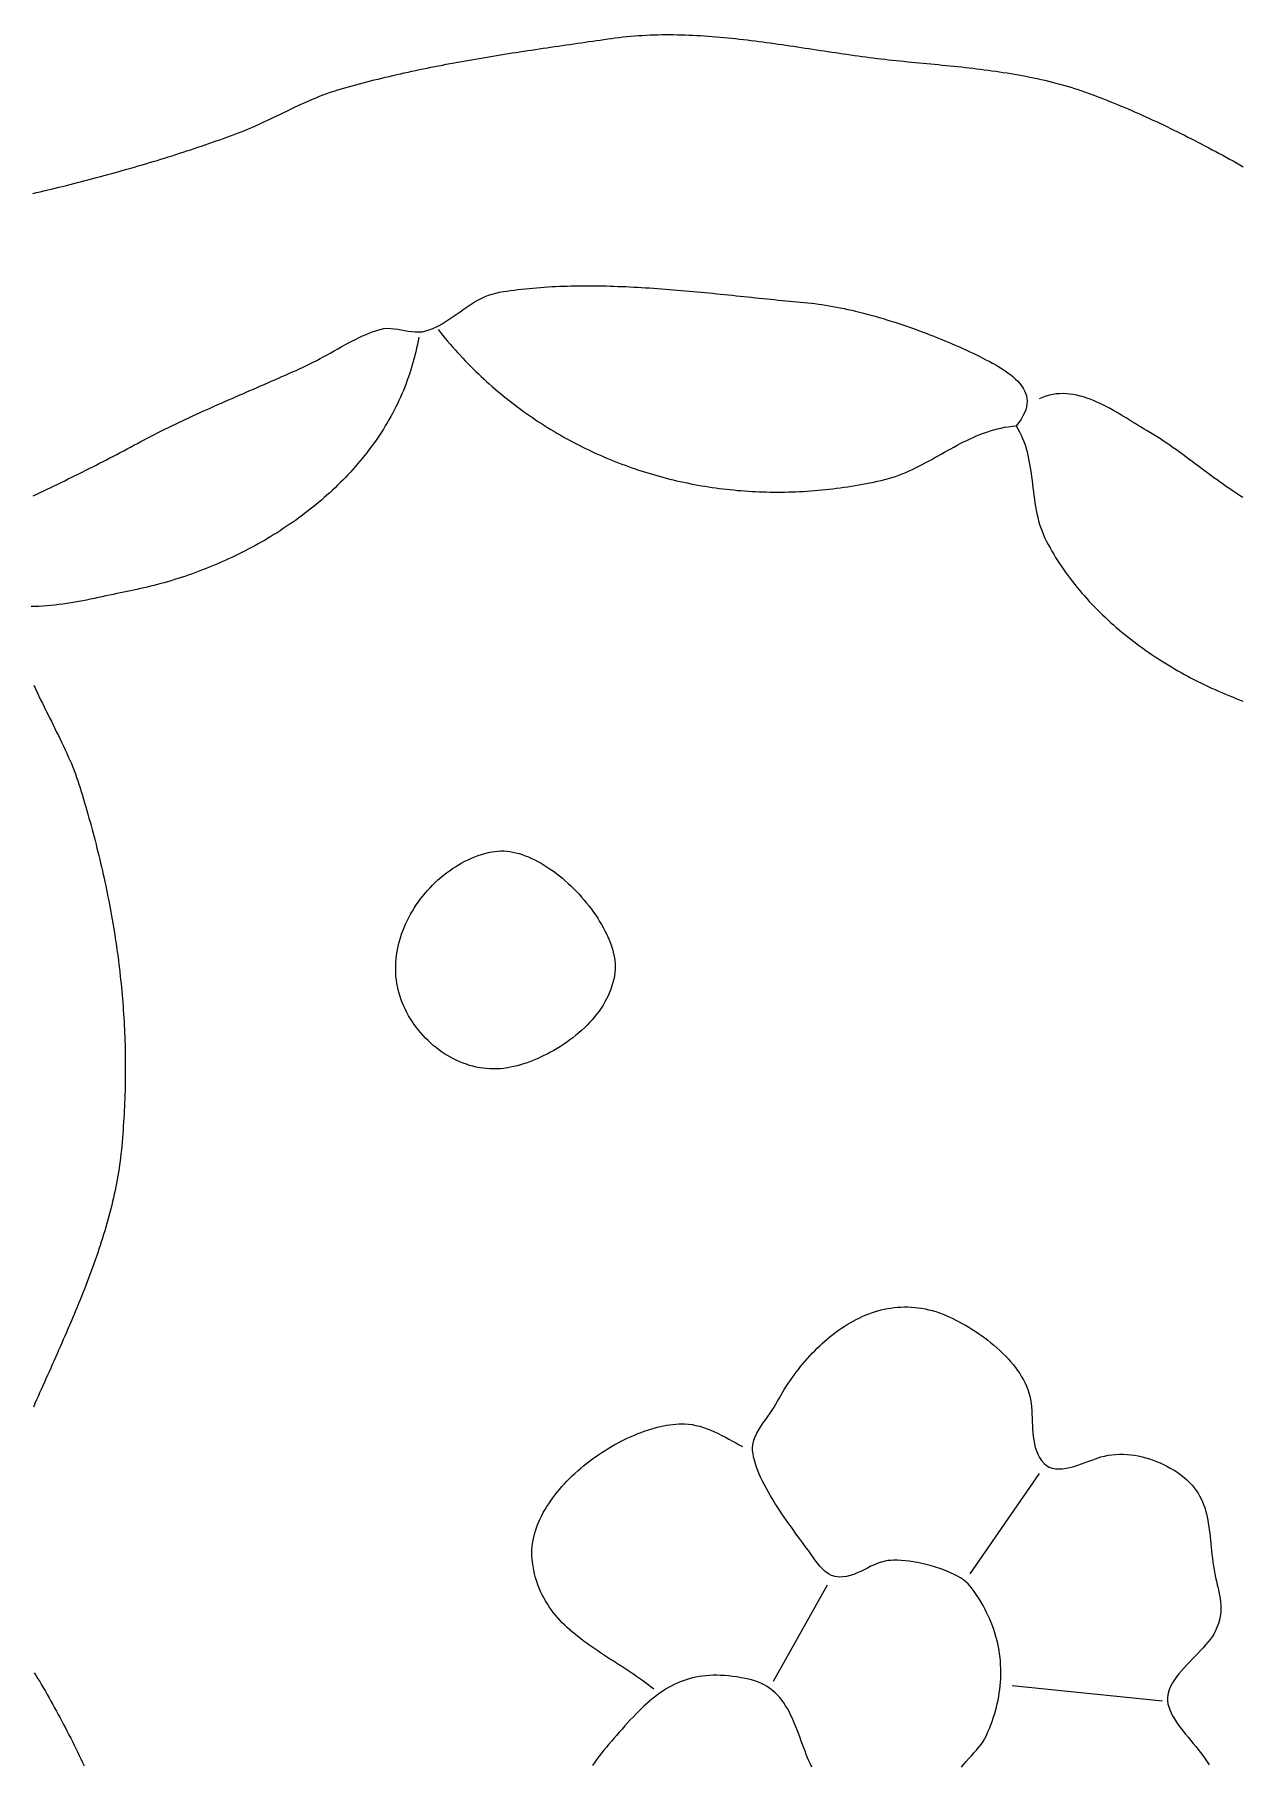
# Model space of a CAD drawing. Header units: millimetres. Extents: x 77 to 1225, y 196 to 1306.
# Drawn here: x 692.5 to 1005.7, y 856.9 to 1306 of the extents above; entities that cross this region are included whole.
import ezdxf

# ---------------------------------------------------------------- set-up
doc = ezdxf.new("R2010")
doc.units = ezdxf.units.MM
doc.layers.add('0_0_0', color=3, linetype='Continuous')

msp = doc.modelspace()

# ---------------------------------------------------------------- linework, layer by layer
at = {"layer": '0_0_0'}
for points in [[(692.04, 1264.73), (693, 1264.95), (693.96, 1265.18), (694.92, 1265.41), (695.89, 1265.64), (696.86, 1265.87), (697.83, 1266.1), (698.8, 1266.34), (699.77, 1266.58), (700.74, 1266.82), (701.72, 1267.07), (702.7, 1267.31), (703.67, 1267.56), (704.65, 1267.82), (705.63, 1268.07), (706.62, 1268.33), (707.6, 1268.59), (708.58, 1268.85), (709.56, 1269.11), (710.55, 1269.38), (711.53, 1269.64), (712.51, 1269.91), (713.5, 1270.19), (714.48, 1270.46), (715.46, 1270.74), (716.44, 1271.02), (717.43, 1271.3), (718.41, 1271.58), (719.39, 1271.87), (720.37, 1272.16), (721.35, 1272.45), (722.33, 1272.74), (723.3, 1273.03), (724.28, 1273.33), (725.25, 1273.63), (726.22, 1273.93), (727.2, 1274.23), (728.16, 1274.54), (729.13, 1274.84), (730.1, 1275.15), (731.06, 1275.46), (732.02, 1275.77), (732.98, 1276.09), (733.94, 1276.41), (734.89, 1276.73), (735.84, 1277.05), (736.79, 1277.37), (737.73, 1277.69), (738.68, 1278.02), (739.61, 1278.35), (740.55, 1278.68), (741.48, 1279.01), (742.41, 1279.35), (743.34, 1279.68), (744.26, 1280.02), (745.18, 1280.36), (746.11, 1280.71), (747.04, 1281.09), (747.97, 1281.47), (748.9, 1281.87), (749.82, 1282.27), (750.75, 1282.69), (751.67, 1283.12), (752.59, 1283.55), (753.51, 1283.99), (754.44, 1284.43), (755.36, 1284.87), (756.28, 1285.32), (757.2, 1285.77), (758.12, 1286.21), (759.04, 1286.66), (759.96, 1287.1), (760.89, 1287.53), (761.81, 1287.96), (762.74, 1288.38), (763.67, 1288.79), (764.6, 1289.19), (765.53, 1289.58), (766.46, 1289.96), (767.4, 1290.33), (768.34, 1290.67), (769.28, 1291), (770.23, 1291.32), (771.18, 1291.61), (772.11, 1291.88), (773.04, 1292.15), (773.98, 1292.42), (774.92, 1292.68), (775.87, 1292.94), (776.82, 1293.2), (777.77, 1293.45), (778.73, 1293.7), (779.68, 1293.95), (780.64, 1294.19), (781.61, 1294.43), (782.58, 1294.67), (783.54, 1294.9), (784.52, 1295.13), (785.49, 1295.36), (786.47, 1295.59), (787.45, 1295.81), (788.43, 1296.03), (789.41, 1296.24), (790.4, 1296.46), (791.38, 1296.67), (792.37, 1296.88), (793.36, 1297.08), (794.36, 1297.28), (795.35, 1297.48), (796.35, 1297.68), (797.34, 1297.88), (798.34, 1298.07), (799.34, 1298.26), (800.34, 1298.45), (801.34, 1298.63), (802.35, 1298.82), (803.35, 1299), (804.35, 1299.18), (805.36, 1299.36), (806.36, 1299.53), (807.37, 1299.71), (808.38, 1299.88), (809.38, 1300.05), (810.39, 1300.22), (811.4, 1300.39), (812.4, 1300.55), (813.41, 1300.71), (814.42, 1300.88), (815.42, 1301.04), (816.43, 1301.2), (817.43, 1301.35), (818.44, 1301.51), (819.44, 1301.66), (820.45, 1301.82), (821.45, 1301.97), (822.45, 1302.12), (823.45, 1302.27), (824.45, 1302.42), (825.45, 1302.57), (826.45, 1302.72), (827.45, 1302.86), (828.44, 1303.01), (829.44, 1303.15), (830.43, 1303.3), (831.42, 1303.44), (832.41, 1303.58), (833.39, 1303.72), (834.38, 1303.86), (835.36, 1304), (836.34, 1304.14), (837.32, 1304.28), (838.3, 1304.42), (839.27, 1304.56), (840.24, 1304.7), (841.21, 1304.84), (842.18, 1304.98)], [(842.18, 1304.98), (843.18, 1305.12), (844.18, 1305.24), (845.18, 1305.36), (846.18, 1305.46), (847.18, 1305.56), (848.19, 1305.64), (849.19, 1305.72), (850.2, 1305.78), (851.2, 1305.84), (852.21, 1305.88), (853.22, 1305.92), (854.23, 1305.94), (855.23, 1305.96), (856.24, 1305.97), (857.25, 1305.97), (858.26, 1305.97), (859.27, 1305.95), (860.28, 1305.93), (861.29, 1305.9), (862.3, 1305.86), (863.31, 1305.82), (864.32, 1305.77), (865.33, 1305.71), (866.34, 1305.65), (867.35, 1305.58), (868.36, 1305.5), (869.37, 1305.42), (870.38, 1305.33), (871.39, 1305.24), (872.4, 1305.14), (873.41, 1305.04), (874.42, 1304.93), (875.42, 1304.82), (876.43, 1304.71), (877.44, 1304.59), (878.44, 1304.47), (879.45, 1304.34), (880.45, 1304.21), (881.46, 1304.08), (882.46, 1303.94), (883.46, 1303.81), (884.47, 1303.67), (885.47, 1303.52), (886.47, 1303.38), (887.47, 1303.23), (888.46, 1303.09), (889.46, 1302.94), (890.46, 1302.79), (891.45, 1302.64), (892.44, 1302.49), (893.44, 1302.34), (894.43, 1302.19), (895.42, 1302.03), (896.41, 1301.88), (897.39, 1301.73), (898.38, 1301.58), (899.36, 1301.43), (900.34, 1301.29), (901.33, 1301.14), (902.31, 1301), (903.28, 1300.85), (904.26, 1300.71), (905.23, 1300.57), (906.2, 1300.44), (907.18, 1300.3), (908.16, 1300.17), (909.15, 1300.04), (910.14, 1299.92), (911.13, 1299.8), (912.12, 1299.68), (913.12, 1299.57), (914.11, 1299.46), (915.1, 1299.35), (916.09, 1299.25), (917.09, 1299.14), (918.08, 1299.04), (919.08, 1298.94), (920.07, 1298.84), (921.06, 1298.75), (922.06, 1298.65), (923.05, 1298.55), (924.05, 1298.46), (925.04, 1298.36), (926.04, 1298.27), (927.03, 1298.17), (928.02, 1298.07), (929.02, 1297.97), (930.01, 1297.87), (931.01, 1297.77), (932, 1297.66), (932.99, 1297.56), (933.98, 1297.45), (934.98, 1297.34), (935.97, 1297.22), (936.96, 1297.11), (937.95, 1296.98), (938.94, 1296.86), (939.92, 1296.73), (940.91, 1296.6), (941.9, 1296.46), (942.89, 1296.31), (943.87, 1296.17), (944.86, 1296.01), (945.84, 1295.85), (946.82, 1295.69), (947.8, 1295.51), (948.78, 1295.33), (949.76, 1295.15), (950.74, 1294.96), (951.71, 1294.76), (952.69, 1294.55), (953.66, 1294.33), (954.64, 1294.11), (955.61, 1293.88), (956.58, 1293.64), (957.54, 1293.38), (958.51, 1293.13), (959.47, 1292.86), (960.44, 1292.58), (961.4, 1292.29), (962.36, 1291.99), (963.31, 1291.68), (964.27, 1291.36), (965.22, 1291.03), (966.18, 1290.68), (967.1, 1290.34), (968.02, 1290), (968.94, 1289.65), (969.86, 1289.29), (970.78, 1288.93), (971.7, 1288.56), (972.61, 1288.19), (973.53, 1287.81), (974.45, 1287.43), (975.37, 1287.05), (976.29, 1286.66), (977.2, 1286.26), (978.12, 1285.86), (979.04, 1285.46), (979.95, 1285.05), (980.87, 1284.64), (981.78, 1284.22), (982.7, 1283.8), (983.61, 1283.37), (984.52, 1282.94), (985.44, 1282.51), (986.35, 1282.08), (987.26, 1281.63), (988.17, 1281.19), (989.08, 1280.74), (989.98, 1280.29), (990.89, 1279.84), (991.8, 1279.38), (992.7, 1278.92), (993.61, 1278.46), (994.51, 1277.99), (995.41, 1277.52), (996.31, 1277.04), (997.22, 1276.57), (998.11, 1276.09), (999.01, 1275.61), (999.91, 1275.12), (1000.81, 1274.64), (1001.7, 1274.15), (1002.59, 1273.65), (1003.49, 1273.16), (1004.38, 1272.66), (1005.27, 1272.16), (1006.16, 1271.66)], [(692.16, 1186.19), (693.07, 1186.63), (693.98, 1187.07), (694.89, 1187.51), (695.8, 1187.95), (696.7, 1188.39), (697.61, 1188.83), (698.52, 1189.27), (699.43, 1189.71), (700.34, 1190.16), (701.24, 1190.61), (702.15, 1191.05), (703.06, 1191.5), (703.96, 1191.95), (704.87, 1192.4), (705.77, 1192.86), (706.67, 1193.31), (707.57, 1193.77), (708.47, 1194.23), (709.37, 1194.68), (710.27, 1195.15), (711.17, 1195.61), (712.06, 1196.07), (712.96, 1196.54), (713.85, 1197), (714.74, 1197.47), (715.63, 1197.94), (716.52, 1198.42), (717.41, 1198.89), (718.29, 1199.37), (719.18, 1199.84), (720.06, 1200.32), (720.95, 1200.79), (721.84, 1201.26), (722.73, 1201.72), (723.62, 1202.18), (724.52, 1202.64), (725.42, 1203.09), (726.32, 1203.54), (727.23, 1203.98), (728.13, 1204.43), (729.04, 1204.86), (729.95, 1205.3), (730.86, 1205.73), (731.77, 1206.16), (732.68, 1206.59), (733.6, 1207.01), (734.52, 1207.43), (735.43, 1207.85), (736.35, 1208.27), (737.27, 1208.68), (738.19, 1209.1), (739.12, 1209.51), (740.04, 1209.92), (740.96, 1210.32), (741.89, 1210.73), (742.81, 1211.14), (743.73, 1211.54), (744.66, 1211.95), (745.59, 1212.35), (746.51, 1212.75), (747.44, 1213.15), (748.36, 1213.55), (749.29, 1213.95), (750.21, 1214.36), (751.14, 1214.76), (752.06, 1215.16), (752.98, 1215.56), (753.91, 1215.96), (754.83, 1216.37), (755.75, 1216.77), (756.67, 1217.17), (757.59, 1217.58), (758.51, 1217.99), (759.43, 1218.39), (760.35, 1218.8), (761.26, 1219.21), (762.18, 1219.63), (763.05, 1220.03), (763.93, 1220.46), (764.81, 1220.92), (765.71, 1221.38), (766.61, 1221.87), (767.51, 1222.37), (768.42, 1222.87), (769.34, 1223.38), (770.25, 1223.89), (771.17, 1224.41), (772.09, 1224.92), (773.02, 1225.42), (773.94, 1225.92), (774.86, 1226.4), (775.79, 1226.86), (776.71, 1227.31), (777.63, 1227.74), (778.55, 1228.14), (779.46, 1228.51), (780.37, 1228.86), (781.28, 1229.17), (782.18, 1229.44), (783.1, 1229.64), (784.02, 1229.72), (784.93, 1229.71), (785.84, 1229.63), (786.75, 1229.5), (787.66, 1229.33), (788.57, 1229.16), (789.47, 1228.99), (790.38, 1228.86), (791.29, 1228.78), (792.21, 1228.77), (793.12, 1228.85), (794.05, 1229.05), (794.93, 1229.33), (795.8, 1229.67), (796.64, 1230.04), (797.46, 1230.46), (798.27, 1230.91), (799.06, 1231.38), (799.84, 1231.89), (800.61, 1232.41), (801.38, 1232.94), (802.14, 1233.49), (802.9, 1234.04), (803.67, 1234.59), (804.45, 1235.13), (805.23, 1235.66), (806.03, 1236.17), (806.84, 1236.66), (807.67, 1237.13), (808.52, 1237.56), (809.39, 1237.96), (810.29, 1238.31), (811.22, 1238.62), (812.18, 1238.88), (813.18, 1239.08), (814.12, 1239.24), (815.06, 1239.38), (816.01, 1239.52), (816.97, 1239.65), (817.92, 1239.77), (818.88, 1239.88), (819.85, 1239.99), (820.82, 1240.09), (821.79, 1240.18), (822.77, 1240.27), (823.75, 1240.34), (824.73, 1240.41), (825.71, 1240.48), (826.7, 1240.54), (827.7, 1240.59), (828.69, 1240.63), (829.69, 1240.67), (830.69, 1240.7), (831.69, 1240.73), (832.69, 1240.75), (833.7, 1240.76), (834.71, 1240.77), (835.72, 1240.77), (836.73, 1240.77), (837.75, 1240.76), (838.76, 1240.75), (839.78, 1240.74), (840.8, 1240.71), (841.82, 1240.69), (842.84, 1240.66), (843.87, 1240.62), (844.89, 1240.58), (845.92, 1240.54), (846.94, 1240.49), (847.97, 1240.44), (849, 1240.38), (850.02, 1240.33), (851.05, 1240.26), (852.08, 1240.2), (853.11, 1240.13), (854.14, 1240.06), (855.17, 1239.98), (856.2, 1239.91), (857.22, 1239.83), (858.25, 1239.74), (859.28, 1239.66), (860.31, 1239.57), (861.33, 1239.48), (862.36, 1239.39), (863.38, 1239.3), (864.41, 1239.2), (865.43, 1239.11), (866.45, 1239.01), (867.47, 1238.91), (868.49, 1238.81), (869.51, 1238.71), (870.52, 1238.61), (871.54, 1238.51), (872.55, 1238.4), (873.56, 1238.3), (874.57, 1238.19), (875.57, 1238.09), (876.58, 1237.98), (877.58, 1237.88), (878.57, 1237.77), (879.57, 1237.67), (880.56, 1237.57), (881.55, 1237.46), (882.54, 1237.36), (883.53, 1237.26), (884.51, 1237.16), (885.48, 1237.06), (886.46, 1236.96), (887.43, 1236.86), (888.4, 1236.77), (889.36, 1236.67), (890.32, 1236.58), (891.28, 1236.49), (892.23, 1236.4), (893.18, 1236.31), (894.06, 1236.23), (894.96, 1236.13), (895.88, 1236.01), (896.8, 1235.88), (897.74, 1235.74), (898.68, 1235.59), (899.64, 1235.42), (900.6, 1235.24), (901.58, 1235.05), (902.56, 1234.85), (903.54, 1234.64), (904.54, 1234.41), (905.54, 1234.17), (906.55, 1233.93), (907.56, 1233.67), (908.57, 1233.41), (909.59, 1233.13), (910.61, 1232.84), (911.63, 1232.55), (912.66, 1232.25), (913.68, 1231.94), (914.71, 1231.62), (915.73, 1231.29), (916.76, 1230.96), (917.78, 1230.62), (918.8, 1230.27), (919.82, 1229.92), (920.83, 1229.56), (921.84, 1229.19), (922.84, 1228.82), (923.84, 1228.45), (924.84, 1228.07), (925.82, 1227.68), (926.8, 1227.29), (927.77, 1226.9), (928.74, 1226.5), (929.69, 1226.1), (930.63, 1225.7), (931.56, 1225.29), (932.49, 1224.89), (933.4, 1224.48), (934.29, 1224.06), (935.18, 1223.65), (936.05, 1223.24), (936.91, 1222.82), (937.75, 1222.4), (938.57, 1221.99), (939.38, 1221.57), (940.18, 1221.16), (941.05, 1220.69), (941.91, 1220.2), (942.75, 1219.71), (943.56, 1219.21), (944.34, 1218.7), (945.08, 1218.18), (945.79, 1217.65), (946.46, 1217.1), (947.08, 1216.54), (947.65, 1215.97), (948.17, 1215.38), (948.64, 1214.78), (949.04, 1214.16), (949.38, 1213.53), (949.66, 1212.88), (949.86, 1212.21), (949.99, 1211.52), (950.04, 1210.82), (950.01, 1210.09), (949.89, 1209.35), (949.68, 1208.58), (949.38, 1207.79), (948.98, 1206.98), (948.49, 1206.15), (947.88, 1205.29), (947.18, 1204.41), (947.66, 1203.62), (948.11, 1202.82), (948.52, 1202), (948.89, 1201.16), (949.22, 1200.31), (949.52, 1199.44), (949.79, 1198.56), (950.04, 1197.66), (950.26, 1196.76), (950.45, 1195.84), (950.63, 1194.92), (950.8, 1193.99), (950.94, 1193.05), (951.08, 1192.1), (951.21, 1191.15), (951.33, 1190.2), (951.45, 1189.24), (951.57, 1188.28), (951.69, 1187.32), (951.82, 1186.36), (951.95, 1185.4), (952.1, 1184.45), (952.25, 1183.5), (952.42, 1182.55), (952.61, 1181.61), (952.82, 1180.67), (953.05, 1179.75), (953.31, 1178.83), (953.6, 1177.92), (953.92, 1177.02), (954.27, 1176.14), (954.66, 1175.27), (955.09, 1174.41), (955.54, 1173.56), (956, 1172.73), (956.48, 1171.9), (956.97, 1171.07), (957.46, 1170.25), (957.97, 1169.44), (958.5, 1168.64), (959.03, 1167.84), (959.57, 1167.05), (960.12, 1166.27), (960.68, 1165.5), (961.26, 1164.73), (961.84, 1163.96), (962.44, 1163.21), (963.04, 1162.46), (963.65, 1161.72), (964.27, 1160.99), (964.91, 1160.26), (965.55, 1159.54), (966.2, 1158.83), (966.86, 1158.12), (967.52, 1157.42), (968.2, 1156.73), (968.89, 1156.05), (969.58, 1155.37), (970.28, 1154.7), (970.99, 1154.04), (971.71, 1153.38), (972.43, 1152.73), (973.17, 1152.09), (973.91, 1151.46), (974.65, 1150.83), (975.41, 1150.21), (976.17, 1149.6), (976.94, 1149), (977.71, 1148.4), (978.5, 1147.81), (979.28, 1147.23), (980.08, 1146.65), (980.88, 1146.09), (981.68, 1145.53), (982.5, 1144.98), (983.31, 1144.43), (984.14, 1143.89), (984.97, 1143.36), (985.8, 1142.84), (986.64, 1142.33), (987.48, 1141.82), (988.33, 1141.32), (989.18, 1140.83), (990.04, 1140.35), (990.9, 1139.87), (991.77, 1139.4), (992.64, 1138.94), (993.51, 1138.49), (994.39, 1138.04), (995.27, 1137.6), (996.15, 1137.17), (997.04, 1136.75), (997.93, 1136.34), (998.83, 1135.93), (999.72, 1135.53), (1000.62, 1135.14), (1001.52, 1134.76), (1002.43, 1134.38), (1003.33, 1134.02), (1004.24, 1133.66), (1005.15, 1133.31), (1006.06, 1132.96)], [(792.18, 1227.41), (792, 1226.44), (791.82, 1225.49), (791.62, 1224.54), (791.41, 1223.59), (791.18, 1222.65), (790.94, 1221.72), (790.69, 1220.79), (790.42, 1219.87), (790.14, 1218.96), (789.85, 1218.05), (789.54, 1217.15), (789.22, 1216.25), (788.89, 1215.37), (788.55, 1214.48), (788.19, 1213.61), (787.82, 1212.74), (787.44, 1211.87), (787.05, 1211.01), (786.65, 1210.16), (786.23, 1209.32), (785.8, 1208.48), (785.37, 1207.65), (784.92, 1206.82), (784.46, 1206), (783.98, 1205.19), (783.5, 1204.38), (783.01, 1203.58), (782.51, 1202.79), (781.99, 1202), (781.47, 1201.22), (780.93, 1200.45), (780.39, 1199.68), (779.84, 1198.92), (779.27, 1198.17), (778.7, 1197.42), (778.12, 1196.68), (777.53, 1195.95), (776.93, 1195.22), (776.32, 1194.5), (775.7, 1193.79), (775.07, 1193.09), (774.44, 1192.39), (773.79, 1191.69), (773.14, 1191.01), (772.48, 1190.33), (771.82, 1189.66), (771.14, 1188.99), (770.46, 1188.34), (769.77, 1187.68), (769.07, 1187.04), (768.36, 1186.4), (767.65, 1185.77), (766.93, 1185.15), (766.2, 1184.54), (765.47, 1183.93), (764.73, 1183.33), (763.99, 1182.73), (763.24, 1182.14), (762.48, 1181.56), (761.71, 1180.99), (760.94, 1180.43), (760.17, 1179.87), (759.39, 1179.32), (758.6, 1178.77), (757.81, 1178.24), (757.01, 1177.71), (756.21, 1177.18), (755.4, 1176.67), (754.59, 1176.16), (753.78, 1175.66), (752.96, 1175.17), (752.13, 1174.68), (751.31, 1174.21), (750.47, 1173.74), (749.64, 1173.27), (748.8, 1172.82), (747.95, 1172.37), (747.11, 1171.93), (746.26, 1171.5), (745.4, 1171.07), (744.55, 1170.66), (743.69, 1170.25), (742.83, 1169.85), (741.96, 1169.45), (741.09, 1169.06), (740.23, 1168.69), (739.35, 1168.31), (738.48, 1167.95), (737.61, 1167.6), (736.73, 1167.25), (735.85, 1166.91), (734.97, 1166.58), (734.09, 1166.25), (733.21, 1165.93), (732.33, 1165.63), (731.44, 1165.33), (730.56, 1165.03), (729.67, 1164.75), (728.79, 1164.47), (727.9, 1164.2), (727.01, 1163.94), (726.13, 1163.69), (725.24, 1163.44), (724.36, 1163.21), (723.47, 1162.98), (722.59, 1162.76), (721.7, 1162.55), (720.82, 1162.34), (719.94, 1162.15), (719.06, 1161.96), (718.18, 1161.78), (717.35, 1161.61), (716.5, 1161.43), (715.63, 1161.25), (714.73, 1161.05), (713.82, 1160.85), (712.89, 1160.65), (711.95, 1160.44), (710.99, 1160.23), (710.01, 1160.02), (709.02, 1159.81), (708.03, 1159.6), (707.02, 1159.39), (706, 1159.19), (704.98, 1158.99), (703.95, 1158.8), (702.91, 1158.61), (701.88, 1158.44), (700.84, 1158.28), (699.8, 1158.12), (698.76, 1157.98), (697.72, 1157.86), (696.69, 1157.75), (695.66, 1157.66), (694.63, 1157.58), (693.62, 1157.53), (692.61, 1157.49), (691.62, 1157.48)], [(797.18, 1229.41), (797.79, 1228.64), (798.42, 1227.87), (799.05, 1227.11), (799.68, 1226.36), (800.32, 1225.62), (800.96, 1224.88), (801.61, 1224.15), (802.27, 1223.43), (802.92, 1222.71), (803.59, 1222), (804.26, 1221.3), (804.93, 1220.6), (805.61, 1219.91), (806.3, 1219.23), (806.98, 1218.55), (807.68, 1217.89), (808.38, 1217.23), (809.08, 1216.57), (809.79, 1215.92), (810.5, 1215.28), (811.21, 1214.65), (811.93, 1214.03), (812.66, 1213.41), (813.39, 1212.79), (814.12, 1212.19), (814.86, 1211.59), (815.61, 1211), (816.35, 1210.42), (817.1, 1209.84), (817.86, 1209.27), (818.62, 1208.71), (819.38, 1208.15), (820.15, 1207.6), (820.92, 1207.06), (821.7, 1206.53), (822.48, 1206), (823.26, 1205.48), (824.05, 1204.97), (824.84, 1204.46), (825.63, 1203.96), (826.43, 1203.47), (827.23, 1202.99), (828.04, 1202.51), (828.85, 1202.04), (829.66, 1201.58), (830.48, 1201.12), (831.3, 1200.67), (832.12, 1200.23), (832.95, 1199.8), (833.78, 1199.37), (834.61, 1198.95), (835.45, 1198.54), (836.29, 1198.14), (837.13, 1197.74), (837.98, 1197.35), (838.82, 1196.96), (839.68, 1196.59), (840.53, 1196.22), (841.39, 1195.86), (842.25, 1195.5), (843.11, 1195.16), (843.98, 1194.82), (844.85, 1194.48), (845.72, 1194.16), (846.6, 1193.84), (847.48, 1193.53), (848.36, 1193.23), (849.24, 1192.93), (850.13, 1192.64), (851.01, 1192.36), (851.9, 1192.09), (852.8, 1191.82), (853.69, 1191.56), (854.59, 1191.31), (855.49, 1191.07), (856.39, 1190.83), (857.3, 1190.6), (858.2, 1190.38), (859.11, 1190.17), (860.02, 1189.96), (860.94, 1189.76), (861.85, 1189.57), (862.77, 1189.38), (863.69, 1189.21), (864.61, 1189.04), (865.53, 1188.87), (866.46, 1188.72), (867.38, 1188.57), (868.31, 1188.43), (869.24, 1188.3), (870.17, 1188.18), (871.11, 1188.06), (872.04, 1187.95), (872.98, 1187.85), (873.92, 1187.75), (874.85, 1187.66), (875.8, 1187.58), (876.74, 1187.51), (877.68, 1187.45), (878.62, 1187.39), (879.57, 1187.34), (880.52, 1187.3), (881.47, 1187.27), (882.42, 1187.24), (883.37, 1187.22), (884.32, 1187.21), (885.27, 1187.21), (886.22, 1187.21), (887.18, 1187.22), (888.13, 1187.24), (889.09, 1187.27), (890.05, 1187.3), (891, 1187.35), (891.96, 1187.4), (892.92, 1187.45), (893.88, 1187.52), (894.84, 1187.59), (895.8, 1187.67), (896.76, 1187.76), (897.72, 1187.86), (898.68, 1187.96), (899.65, 1188.07), (900.61, 1188.19), (901.57, 1188.32), (902.54, 1188.45), (903.5, 1188.6), (904.46, 1188.75), (905.43, 1188.9), (906.39, 1189.07), (907.36, 1189.24), (908.32, 1189.43), (909.28, 1189.62), (910.25, 1189.81), (911.21, 1190.02), (912.18, 1190.23), (913.12, 1190.46), (914.06, 1190.71), (914.98, 1190.99), (915.89, 1191.29), (916.78, 1191.62), (917.67, 1191.96), (918.55, 1192.32), (919.41, 1192.7), (920.27, 1193.1), (921.12, 1193.5), (921.97, 1193.92), (922.81, 1194.35), (923.64, 1194.79), (924.47, 1195.24), (925.3, 1195.69), (926.12, 1196.15), (926.94, 1196.61), (927.77, 1197.07), (928.59, 1197.53), (929.41, 1197.99), (930.23, 1198.45), (931.05, 1198.9), (931.88, 1199.35), (932.71, 1199.78), (933.55, 1200.21), (934.39, 1200.63), (935.24, 1201.03), (936.09, 1201.42), (936.95, 1201.79), (937.82, 1202.15), (938.7, 1202.48), (939.59, 1202.8), (940.49, 1203.09), (941.41, 1203.37), (942.33, 1203.61), (943.27, 1203.83), (944.22, 1204.02), (945.19, 1204.18), (946.18, 1204.31), (947.18, 1204.41)], [(1006.03, 1185.81), (1005.18, 1186.35), (1004.33, 1186.9), (1003.49, 1187.46), (1002.65, 1188.02), (1001.82, 1188.59), (1000.99, 1189.17), (1000.17, 1189.76), (999.35, 1190.35), (998.54, 1190.94), (997.73, 1191.54), (996.91, 1192.14), (996.1, 1192.74), (995.3, 1193.34), (994.49, 1193.95), (993.68, 1194.55), (992.87, 1195.16), (992.06, 1195.76), (991.25, 1196.36), (990.43, 1196.95), (989.62, 1197.55), (988.8, 1198.14), (987.97, 1198.72), (987.14, 1199.3), (986.31, 1199.87), (985.47, 1200.43), (984.63, 1200.99), (983.77, 1201.54), (982.92, 1202.08), (982.05, 1202.61), (981.18, 1203.12), (980.43, 1203.57), (979.67, 1204.02), (978.9, 1204.49), (978.12, 1204.98), (977.34, 1205.46), (976.54, 1205.96), (975.73, 1206.45), (974.92, 1206.95), (974.1, 1207.44), (973.27, 1207.93), (972.44, 1208.41), (971.6, 1208.88), (970.75, 1209.33), (969.9, 1209.77), (969.04, 1210.18), (968.18, 1210.58), (967.31, 1210.95), (966.44, 1211.3), (965.57, 1211.61), (964.69, 1211.9), (963.81, 1212.15), (962.93, 1212.36), (962.04, 1212.52), (961.15, 1212.65), (960.27, 1212.73), (959.38, 1212.76), (958.49, 1212.75), (957.6, 1212.67), (956.71, 1212.54), (955.83, 1212.35), (954.94, 1212.1), (954.06, 1211.79), (953.18, 1211.41)], [(692.31, 1137.06), (692.73, 1136.13), (693.17, 1135.19), (693.61, 1134.25), (694.06, 1133.31), (694.52, 1132.38), (694.98, 1131.44), (695.44, 1130.51), (695.91, 1129.57), (696.37, 1128.64), (696.84, 1127.7), (697.3, 1126.77), (697.76, 1125.85), (698.22, 1124.92), (698.68, 1123.99), (699.13, 1123.07), (699.57, 1122.15), (700, 1121.24), (700.43, 1120.32), (700.85, 1119.41), (701.25, 1118.51), (701.65, 1117.6), (702.03, 1116.71), (702.39, 1115.81), (702.75, 1114.92), (703.08, 1114.03), (703.4, 1113.15), (703.7, 1112.28), (703.98, 1111.41), (704.29, 1110.43), (704.59, 1109.44), (704.89, 1108.46), (705.18, 1107.48), (705.48, 1106.5), (705.76, 1105.52), (706.05, 1104.54), (706.33, 1103.56), (706.6, 1102.59), (706.88, 1101.61), (707.15, 1100.63), (707.41, 1099.65), (707.67, 1098.68), (707.93, 1097.7), (708.19, 1096.72), (708.44, 1095.75), (708.68, 1094.77), (708.93, 1093.8), (709.17, 1092.82), (709.4, 1091.85), (709.63, 1090.87), (709.86, 1089.9), (710.08, 1088.92), (710.3, 1087.95), (710.52, 1086.97), (710.73, 1086), (710.94, 1085.02), (711.15, 1084.05), (711.35, 1083.07), (711.54, 1082.1), (711.73, 1081.12), (711.92, 1080.15), (712.11, 1079.17), (712.29, 1078.2), (712.46, 1077.22), (712.64, 1076.24), (712.81, 1075.27), (712.97, 1074.29), (713.13, 1073.32), (713.29, 1072.34), (713.44, 1071.36), (713.59, 1070.38), (713.73, 1069.41), (713.87, 1068.43), (714, 1067.45), (714.14, 1066.47), (714.26, 1065.49), (714.38, 1064.51), (714.5, 1063.53), (714.62, 1062.55), (714.73, 1061.56), (714.83, 1060.58), (714.93, 1059.6), (715.03, 1058.62), (715.12, 1057.63), (715.21, 1056.65), (715.3, 1055.66), (715.38, 1054.67), (715.45, 1053.69), (715.52, 1052.7), (715.59, 1051.71), (715.65, 1050.72), (715.71, 1049.73), (715.76, 1048.74), (715.81, 1047.74), (715.85, 1046.75), (715.89, 1045.76), (715.93, 1044.76), (715.96, 1043.77), (715.98, 1042.77), (716, 1041.77), (716.02, 1040.77), (716.03, 1039.77), (716.04, 1038.77), (716.04, 1037.77), (716.04, 1036.76), (716.03, 1035.76), (716.02, 1034.75), (716.01, 1033.74), (715.99, 1032.74), (715.96, 1031.73), (715.93, 1030.71), (715.9, 1029.7), (715.86, 1028.69), (715.81, 1027.67), (715.76, 1026.66), (715.71, 1025.64), (715.65, 1024.62), (715.59, 1023.6), (715.52, 1022.57), (715.45, 1021.55), (715.37, 1020.53), (715.28, 1019.5), (715.2, 1018.47), (715.1, 1017.44), (715.01, 1016.41), (714.91, 1015.45), (714.8, 1014.49), (714.68, 1013.53), (714.55, 1012.57), (714.41, 1011.62), (714.26, 1010.66), (714.1, 1009.7), (713.93, 1008.75), (713.76, 1007.79), (713.57, 1006.84), (713.38, 1005.88), (713.17, 1004.93), (712.96, 1003.97), (712.74, 1003.02), (712.51, 1002.07), (712.27, 1001.11), (712.03, 1000.16), (711.78, 999.21), (711.52, 998.26), (711.25, 997.31), (710.98, 996.36), (710.7, 995.41), (710.41, 994.46), (710.11, 993.51), (709.81, 992.56), (709.51, 991.61), (709.19, 990.67), (708.88, 989.72), (708.55, 988.77), (708.22, 987.83), (707.89, 986.88), (707.55, 985.94), (707.2, 984.99), (706.85, 984.05), (706.5, 983.11), (706.14, 982.17), (705.78, 981.23), (705.41, 980.29), (705.04, 979.35), (704.67, 978.41), (704.29, 977.47), (703.91, 976.53), (703.52, 975.59), (703.13, 974.66), (702.74, 973.72), (702.35, 972.79), (701.96, 971.85), (701.56, 970.92), (701.16, 969.99), (700.76, 969.06), (700.35, 968.12), (699.95, 967.19), (699.54, 966.26), (699.14, 965.34), (698.73, 964.41), (698.32, 963.48), (697.91, 962.56), (697.5, 961.63), (697.09, 960.71), (696.68, 959.78), (696.27, 958.86), (695.85, 957.94), (695.44, 957.02), (695.04, 956.1), (694.63, 955.18), (694.22, 954.26), (693.81, 953.34), (693.41, 952.42), (693, 951.51), (692.6, 950.59), (692.2, 949.68)], [(811.18, 1093.81), (811.92, 1093.94), (812.68, 1094.02), (813.45, 1094.05), (814.23, 1094.04), (815.01, 1093.98), (815.8, 1093.88), (816.6, 1093.74), (817.41, 1093.57), (818.22, 1093.35), (819.03, 1093.09), (819.84, 1092.8), (820.66, 1092.48), (821.48, 1092.12), (822.29, 1091.73), (823.11, 1091.31), (823.92, 1090.85), (824.73, 1090.37), (825.53, 1089.86), (826.33, 1089.33), (827.12, 1088.77), (827.9, 1088.18), (828.68, 1087.58), (829.45, 1086.95), (830.2, 1086.3), (830.95, 1085.63), (831.68, 1084.95), (832.4, 1084.24), (833.1, 1083.53), (833.79, 1082.79), (834.46, 1082.05), (835.12, 1081.29), (835.75, 1080.52), (836.37, 1079.75), (836.97, 1078.96), (837.54, 1078.17), (838.1, 1077.37), (838.63, 1076.57), (839.13, 1075.76), (839.61, 1074.95), (840.07, 1074.15), (840.5, 1073.34), (840.9, 1072.53), (841.27, 1071.73), (841.61, 1070.93), (841.91, 1070.13), (842.19, 1069.34), (842.44, 1068.56), (842.64, 1067.79), (842.82, 1067.03), (842.96, 1066.28), (843.06, 1065.54), (843.12, 1064.81), (843.15, 1064.1), (843.13, 1063.41), (843.06, 1062.51), (842.94, 1061.62), (842.78, 1060.74), (842.57, 1059.87), (842.32, 1059), (842.03, 1058.15), (841.7, 1057.31), (841.34, 1056.47), (840.93, 1055.65), (840.49, 1054.84), (840.02, 1054.04), (839.51, 1053.25), (838.97, 1052.48), (838.4, 1051.72), (837.81, 1050.97), (837.18, 1050.24), (836.53, 1049.52), (835.86, 1048.82), (835.16, 1048.14), (834.44, 1047.47), (833.7, 1046.82), (832.95, 1046.18), (832.17, 1045.56), (831.38, 1044.97), (830.58, 1044.39), (829.76, 1043.83), (828.93, 1043.28), (828.09, 1042.76), (827.24, 1042.27), (826.38, 1041.79), (825.52, 1041.33), (824.65, 1040.9), (823.78, 1040.49), (822.9, 1040.1), (822.03, 1039.73), (821.15, 1039.39), (820.28, 1039.08), (819.41, 1038.79), (818.55, 1038.53), (817.69, 1038.29), (816.84, 1038.08), (816, 1037.89), (815.18, 1037.74), (814.27, 1037.6), (813.36, 1037.51), (812.46, 1037.45), (811.56, 1037.44), (810.66, 1037.46), (809.77, 1037.53), (808.88, 1037.63), (808, 1037.76), (807.12, 1037.93), (806.25, 1038.14), (805.39, 1038.38), (804.54, 1038.65), (803.7, 1038.96), (802.86, 1039.29), (802.04, 1039.66), (801.23, 1040.06), (800.44, 1040.48), (799.65, 1040.93), (798.88, 1041.41), (798.13, 1041.92), (797.39, 1042.45), (796.67, 1043), (795.96, 1043.58), (795.27, 1044.19), (794.6, 1044.81), (793.96, 1045.46), (793.33, 1046.12), (792.72, 1046.81), (792.13, 1047.51), (791.57, 1048.23), (791.03, 1048.97), (790.52, 1049.72), (790.03, 1050.49), (789.56, 1051.28), (789.12, 1052.08), (788.71, 1052.89), (788.33, 1053.71), (787.98, 1054.54), (787.65, 1055.39), (787.36, 1056.24), (787.1, 1057.1), (786.87, 1057.97), (786.67, 1058.85), (786.51, 1059.73), (786.38, 1060.62), (786.28, 1061.51), (786.22, 1062.41), (786.2, 1063.33), (786.21, 1064.25), (786.25, 1065.17), (786.33, 1066.08), (786.44, 1067), (786.58, 1067.92), (786.75, 1068.83), (786.95, 1069.73), (787.18, 1070.63), (787.45, 1071.53), (787.74, 1072.42), (788.06, 1073.3), (788.4, 1074.18), (788.77, 1075.05), (789.17, 1075.91), (789.6, 1076.75), (790.05, 1077.59), (790.52, 1078.42), (791.02, 1079.23), (791.54, 1080.03), (792.08, 1080.81), (792.65, 1081.59), (793.23, 1082.34), (793.84, 1083.08), (794.47, 1083.81), (795.12, 1084.51), (795.78, 1085.2), (796.46, 1085.87), (797.17, 1086.52), (797.88, 1087.15), (798.62, 1087.76), (799.37, 1088.34), (800.13, 1088.91), (800.91, 1089.45), (801.71, 1089.96), (802.51, 1090.45), (803.33, 1090.92), (804.16, 1091.35), (805.01, 1091.76), (805.86, 1092.15), (806.73, 1092.5), (807.6, 1092.83), (808.48, 1093.12), (809.37, 1093.38), (810.27, 1093.61), (811.18, 1093.81)], [(933.04, 856.17), (933.65, 856.93), (934.28, 857.67), (934.94, 858.42), (935.6, 859.15), (936.26, 859.89), (936.9, 860.63), (937.51, 861.36), (938.09, 862.11), (938.62, 862.86), (939.09, 863.63), (939.49, 864.41), (939.89, 865.32), (940.27, 866.23), (940.63, 867.15), (940.97, 868.06), (941.28, 868.98), (941.57, 869.9), (941.84, 870.83), (942.08, 871.75), (942.3, 872.67), (942.5, 873.6), (942.68, 874.52), (942.83, 875.45), (942.96, 876.37), (943.06, 877.3), (943.14, 878.22), (943.2, 879.15), (943.23, 880.07), (943.24, 881), (943.22, 881.92), (943.18, 882.84), (943.12, 883.76), (943.03, 884.68), (942.91, 885.59), (942.77, 886.51), (942.61, 887.42), (942.42, 888.33), (942.2, 889.24), (941.96, 890.14), (941.69, 891.04), (941.4, 891.94), (941.08, 892.84), (940.74, 893.73), (940.37, 894.62), (939.97, 895.5), (939.55, 896.38), (939.1, 897.26), (938.63, 898.13), (938.12, 899), (937.59, 899.86), (937.04, 900.72), (936.46, 901.57), (935.85, 902.42), (935.21, 903.26), (934.74, 903.79), (934.18, 904.31), (933.52, 904.82), (932.79, 905.31), (931.98, 905.78), (931.1, 906.24), (930.17, 906.67), (929.19, 907.09), (928.17, 907.48), (927.11, 907.85), (926.03, 908.19), (924.93, 908.51), (923.82, 908.8), (922.7, 909.05), (921.6, 909.28), (920.5, 909.48), (919.43, 909.64), (918.39, 909.76), (917.38, 909.85), (916.42, 909.9), (915.51, 909.91), (914.66, 909.87), (913.88, 909.8), (913.18, 909.68), (912.25, 909.44), (911.33, 909.12), (910.43, 908.75), (909.54, 908.33), (908.65, 907.89), (907.76, 907.45), (906.87, 907.01), (905.97, 906.6), (905.06, 906.24), (904.14, 905.93), (903.21, 905.7), (902.25, 905.57), (901.26, 905.55), (900.26, 905.68), (899.33, 905.97), (898.48, 906.41), (897.69, 906.98), (896.95, 907.64), (896.26, 908.38), (895.62, 909.17), (895.01, 909.99), (894.43, 910.82), (893.86, 911.63), (893.31, 912.41), (892.83, 913.07), (892.32, 913.76), (891.79, 914.48), (891.24, 915.23), (890.67, 916), (890.08, 916.8), (889.48, 917.62), (888.88, 918.46), (888.26, 919.32), (887.65, 920.19), (887.03, 921.08), (886.41, 921.99), (885.8, 922.9), (885.2, 923.83), (884.61, 924.76), (884.03, 925.69), (883.46, 926.63), (882.92, 927.58), (882.39, 928.52), (881.89, 929.46), (881.42, 930.4), (880.98, 931.34), (880.56, 932.26), (880.19, 933.18), (879.85, 934.09), (879.55, 934.98), (879.3, 935.87), (879.09, 936.73), (878.93, 937.58), (878.82, 938.41), (878.81, 939.29), (878.93, 940.18), (879.17, 941.08), (879.52, 941.98), (879.94, 942.88), (880.44, 943.77), (880.98, 944.66), (881.56, 945.54), (882.16, 946.4), (882.75, 947.25), (883.34, 948.08), (883.88, 948.88), (884.38, 949.66), (884.82, 950.41), (885.24, 951.18), (885.67, 951.94), (886.12, 952.71), (886.58, 953.48), (887.05, 954.24), (887.54, 955), (888.04, 955.75), (888.55, 956.5), (889.07, 957.25), (889.6, 957.99), (890.15, 958.72), (890.71, 959.45), (891.28, 960.17), (891.86, 960.88), (892.46, 961.58), (893.06, 962.27), (893.68, 962.96), (894.3, 963.63), (894.94, 964.29), (895.59, 964.94), (896.24, 965.57), (896.91, 966.19), (897.59, 966.8), (898.28, 967.4), (898.97, 967.97), (899.68, 968.54), (900.4, 969.08), (901.12, 969.61), (901.86, 970.12), (902.6, 970.62), (903.35, 971.09), (904.11, 971.55), (904.88, 971.98), (905.66, 972.39), (906.44, 972.79), (907.24, 973.16), (908.04, 973.5), (908.85, 973.83), (909.66, 974.13), (910.48, 974.4), (911.32, 974.65), (912.15, 974.88), (913, 975.08), (913.85, 975.25), (914.71, 975.39), (915.57, 975.51), (916.44, 975.59), (917.31, 975.65), (918.2, 975.67), (919.08, 975.67), (919.98, 975.63), (920.88, 975.56), (921.78, 975.46), (922.69, 975.33), (923.6, 975.16), (924.52, 974.95), (925.44, 974.71), (926.37, 974.44), (927.3, 974.13), (928.24, 973.78), (929.18, 973.39), (929.96, 973.04), (930.76, 972.67), (931.57, 972.27), (932.39, 971.84), (933.22, 971.39), (934.05, 970.92), (934.89, 970.42), (935.73, 969.91), (936.56, 969.37), (937.4, 968.81), (938.23, 968.23), (939.05, 967.63), (939.86, 967.01), (940.66, 966.37), (941.45, 965.72), (942.22, 965.05), (942.97, 964.36), (943.71, 963.65), (944.42, 962.94), (945.11, 962.2), (945.77, 961.46), (946.41, 960.7), (947.01, 959.93), (947.59, 959.15), (948.13, 958.36), (948.63, 957.55), (949.09, 956.74), (949.52, 955.92), (949.9, 955.09), (950.23, 954.25), (950.52, 953.41), (950.77, 952.52), (950.95, 951.61), (951.1, 950.69), (951.2, 949.74), (951.27, 948.79), (951.32, 947.82), (951.36, 946.85), (951.39, 945.88), (951.42, 944.91), (951.47, 943.93), (951.54, 942.97), (951.63, 942.01), (951.77, 941.06), (951.95, 940.13), (952.18, 939.22), (952.47, 938.33), (952.84, 937.46), (953.29, 936.62), (953.82, 935.8), (954.45, 935.03), (955.06, 934.47), (955.76, 934.07), (956.54, 933.8), (957.38, 933.66), (958.28, 933.62), (959.22, 933.68), (960.19, 933.81), (961.18, 934.02), (962.18, 934.28), (963.18, 934.58), (964.17, 934.91), (965.13, 935.26), (966.06, 935.6), (966.94, 935.93), (967.76, 936.24), (968.51, 936.51), (969.18, 936.72), (970.13, 936.97), (971.09, 937.17), (972.05, 937.31), (973.03, 937.4), (974.01, 937.45), (974.99, 937.44), (975.98, 937.39), (976.96, 937.29), (977.94, 937.16), (978.91, 936.98), (979.88, 936.76), (980.84, 936.51), (981.79, 936.22), (982.73, 935.9), (983.65, 935.54), (984.56, 935.16), (985.45, 934.75), (986.32, 934.31), (987.17, 933.85), (988.19, 933.26), (989.13, 932.65), (990, 932.03), (990.8, 931.39), (991.54, 930.75), (992.22, 930.09), (992.85, 929.41), (993.42, 928.73), (993.94, 928.03), (994.41, 927.32), (994.83, 926.6), (995.21, 925.86), (995.56, 925.11), (995.86, 924.35), (996.13, 923.57), (996.37, 922.78), (996.58, 921.98), (996.77, 921.17), (996.94, 920.34), (997.08, 919.5), (997.21, 918.65), (997.33, 917.78), (997.43, 916.9), (997.53, 916.01), (997.62, 915.1), (997.71, 914.19), (997.81, 913.26), (997.9, 912.31), (998.01, 911.36), (998.12, 910.39), (998.25, 909.4), (998.39, 908.41), (998.56, 907.38), (998.76, 906.38), (998.97, 905.4), (999.19, 904.46), (999.41, 903.53), (999.62, 902.62), (999.82, 901.72), (1000, 900.83), (1000.15, 899.94), (1000.26, 899.05), (1000.32, 898.16), (1000.33, 897.25), (1000.29, 896.34), (1000.17, 895.4), (999.97, 894.45), (999.7, 893.47), (999.33, 892.45), (998.87, 891.41), (998.5, 890.73), (998.06, 890.04), (997.55, 889.34), (996.99, 888.63), (996.38, 887.92), (995.74, 887.19), (995.06, 886.47), (994.35, 885.73), (993.63, 884.99), (992.91, 884.24), (992.18, 883.49), (991.47, 882.73), (990.77, 881.97), (990.09, 881.21), (989.45, 880.44), (988.85, 879.66), (988.3, 878.89), (987.8, 878.11), (987.37, 877.33), (987.02, 876.55), (986.74, 875.76), (986.56, 874.98), (986.47, 874.19), (986.49, 873.41), (986.61, 872.63), (986.81, 871.84), (987.08, 871.06), (987.42, 870.27), (987.82, 869.48), (988.28, 868.7), (988.79, 867.91), (989.34, 867.12), (989.92, 866.33), (990.53, 865.53), (991.17, 864.74), (991.82, 863.95), (992.48, 863.16), (993.14, 862.36), (993.8, 861.57), (994.45, 860.77), (995.08, 859.98), (995.69, 859.18), (996.26, 858.39), (996.8, 857.59), (997.3, 856.8)], [(853.18, 876.41), (852.46, 876.99), (851.73, 877.56), (850.99, 878.12), (850.24, 878.67), (849.49, 879.21), (848.72, 879.75), (847.96, 880.27), (847.18, 880.8), (846.41, 881.31), (845.63, 881.82), (844.85, 882.33), (844.06, 882.84), (843.28, 883.34), (842.5, 883.85), (841.72, 884.35), (840.94, 884.85), (840.16, 885.36), (839.39, 885.87), (838.62, 886.38), (837.85, 886.89), (837.1, 887.41), (836.35, 887.94), (835.61, 888.47), (834.87, 889.01), (834.15, 889.56), (833.44, 890.12), (832.74, 890.68), (832.05, 891.26), (831.38, 891.85), (830.72, 892.45), (830.07, 893.06), (829.44, 893.69), (828.83, 894.34), (828.24, 895), (827.66, 895.67), (827.1, 896.36), (826.57, 897.08), (826.05, 897.81), (825.56, 898.56), (825.09, 899.33), (824.64, 900.12), (824.22, 900.93), (823.82, 901.77), (823.46, 902.63), (823.11, 903.52), (822.8, 904.43), (822.51, 905.37), (822.26, 906.34), (822.03, 907.33), (821.84, 908.35), (821.68, 909.41), (821.59, 910.22), (821.54, 911.03), (821.53, 911.84), (821.56, 912.65), (821.62, 913.46), (821.72, 914.28), (821.85, 915.09), (822.02, 915.9), (822.22, 916.7), (822.46, 917.51), (822.72, 918.31), (823.02, 919.11), (823.35, 919.91), (823.71, 920.7), (824.09, 921.49), (824.51, 922.27), (824.95, 923.05), (825.41, 923.82), (825.9, 924.59), (826.42, 925.34), (826.96, 926.1), (827.52, 926.84), (828.1, 927.58), (828.71, 928.3), (829.33, 929.02), (829.97, 929.73), (830.64, 930.43), (831.31, 931.12), (832.01, 931.8), (832.72, 932.46), (833.45, 933.12), (834.19, 933.76), (834.95, 934.39), (835.71, 935.01), (836.49, 935.62), (837.28, 936.21), (838.08, 936.78), (838.89, 937.34), (839.71, 937.89), (840.54, 938.42), (841.37, 938.94), (842.21, 939.44), (843.05, 939.92), (843.9, 940.38), (844.75, 940.83), (845.6, 941.25), (846.45, 941.66), (847.31, 942.05), (848.17, 942.42), (849.02, 942.77), (849.87, 943.1), (850.72, 943.41), (851.57, 943.7), (852.41, 943.96), (853.25, 944.21), (854.09, 944.43), (854.91, 944.63), (855.73, 944.8), (856.54, 944.95), (857.34, 945.07), (858.13, 945.17), (858.91, 945.25), (859.68, 945.3), (860.43, 945.32), (861.18, 945.31), (862.16, 945.25), (863.14, 945.12), (864.12, 944.93), (865.1, 944.68), (866.07, 944.38), (867.04, 944.04), (868, 943.65), (868.96, 943.23), (869.9, 942.79), (870.84, 942.32), (871.76, 941.84), (872.67, 941.35), (873.57, 940.85), (874.45, 940.36), (875.32, 939.88), (876.18, 939.41)], [(953.18, 932.41), (935.18, 906.41)], [(898.18, 903.41), (884.18, 878.41)], [(692.38, 880.66), (692.89, 879.91), (693.37, 879.16), (693.83, 878.41), (694.32, 877.57), (694.81, 876.72), (695.29, 875.88), (695.78, 875.03), (696.26, 874.17), (696.74, 873.32), (697.22, 872.46), (697.69, 871.6), (698.17, 870.73), (698.64, 869.86), (699.11, 868.99), (699.57, 868.12), (700.03, 867.24), (700.5, 866.36), (700.95, 865.48), (701.41, 864.6), (701.86, 863.71), (702.31, 862.82), (702.76, 861.93), (703.2, 861.03), (703.64, 860.13), (704.08, 859.23), (704.51, 858.33), (704.94, 857.43), (705.37, 856.52)], [(894.2, 856.19), (893.82, 857), (893.45, 857.82), (893.1, 858.65), (892.76, 859.5), (892.43, 860.36), (892.1, 861.22), (891.78, 862.09), (891.46, 862.97), (891.14, 863.84), (890.82, 864.72), (890.49, 865.59), (890.16, 866.45), (889.81, 867.31), (889.45, 868.15), (889.08, 868.98), (888.69, 869.8), (888.28, 870.6), (887.85, 871.38), (887.39, 872.14), (886.91, 872.87), (886.4, 873.58), (885.85, 874.26), (885.28, 874.9), (884.66, 875.51), (884.01, 876.09), (883.32, 876.63), (882.59, 877.13), (881.8, 877.58), (880.97, 877.99), (880.1, 878.36), (879.16, 878.67), (878.18, 878.93), (877, 879.19), (875.85, 879.41), (874.73, 879.6), (873.64, 879.76), (872.58, 879.88), (871.54, 879.97), (870.53, 880.03), (869.54, 880.05), (868.58, 880.05), (867.64, 880.01), (866.72, 879.94), (865.82, 879.84), (864.94, 879.71), (864.07, 879.56), (863.23, 879.37), (862.4, 879.15), (861.59, 878.9), (860.79, 878.63), (860, 878.33), (859.23, 878), (858.47, 877.64), (857.72, 877.25), (856.98, 876.84), (856.25, 876.4), (855.52, 875.94), (854.81, 875.45), (854.1, 874.93), (853.39, 874.39), (852.69, 873.83), (851.99, 873.24), (851.29, 872.63), (850.59, 871.99), (849.89, 871.33), (849.2, 870.65), (848.5, 869.94), (847.79, 869.21), (847.09, 868.47), (846.37, 867.7), (845.66, 866.9), (844.93, 866.09), (844.2, 865.26), (843.46, 864.41), (842.81, 863.67), (842.17, 862.92), (841.52, 862.17), (840.87, 861.41), (840.24, 860.64), (839.61, 859.86), (839, 859.07), (838.41, 858.28), (837.84, 857.47), (837.3, 856.64)], [(946.18, 877.41), (985.18, 873.41)]]:
    msp.add_lwpolyline(points, dxfattribs=at)

doc.saveas('drawing.dxf')
